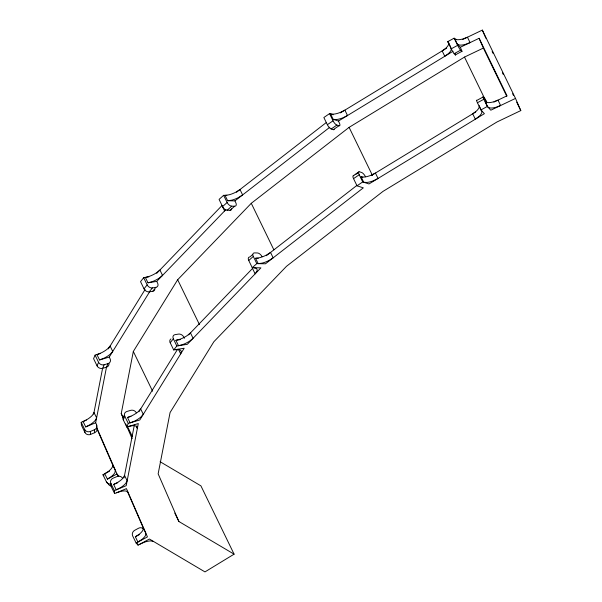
<?xml version="1.0" encoding="UTF-8"?>
<svg xmlns="http://www.w3.org/2000/svg" width="602" height="602" viewBox="0 0 602 602"><rect width="100%" height="100%" fill="white"/><g stroke="black" fill="none" stroke-linecap="round" stroke-linejoin="round"><path stroke-width="0.9" d="M479.275 105.982L479.222 107.051A13.109 4.974 -25.9 0 1 476.355 111.099L472.713 113.808L475.324 119.204L478.974 116.495A13.109 4.974 -25.9 0 0 481.841 112.446L481.893 111.37L479.23 105.914M93.679 414.116L102.573 368.394M86.41 420.143L81.202 422.326L81.436 425.268L84.927 432.454A4.319 3.951 -4.6 0 0 90.624 434.403L94.574 432.748A4.319 3.951 -4.6 0 0 96.771 427.503L96.538 424.56L95.665 422.762L106.449 367.355M123.101 417.908L121.228 413.597L133.32 351.47L177.673 279.742L251.275 203.303L349.107 127.353L464.503 57.077L483.361 48.062L479.109 38.287L460.252 47.302L457.332 44.157L454.713 38.761L456.956 39.664A13.109 4.974 -25.9 0 0 462.908 38.942L467.461 37.211L470.079 42.607L465.527 44.33A13.109 4.974 -25.9 0 1 459.574 45.052L457.332 44.157M124.065 477.845L134.374 424.877M100.459 353.517L95.086 355.112L93.581 358.679L97.072 365.873A4.319 3.665 22.9 0 0 102.671 368.319L106.524 367.175A4.319 3.665 22.9 0 0 108.977 363.6M97.072 365.873L98.577 362.306L95.086 355.112M102.671 368.319L104.176 364.752L108.029 363.608A4.319 3.665 22.9 0 0 110.128 358.867L109.255 357.069L149.642 291.767M106.524 367.175L108.029 363.608M143.284 528.804A4.319 3.973 -42.8 0 0 138.483 528.263L134.705 530.309A4.319 3.973 -42.8 0 0 132.673 535.946L136.12 543.034L147.452 536.909L126.45 488.621L114.606 493.572L114.365 490.63L126.209 485.671L138.302 423.552L126.751 426.984L123.26 419.797L124.764 416.23A4.319 3.665 22.9 0 1 126.871 411.49L130.717 410.338A4.319 3.665 22.9 0 1 136.315 412.791M126.751 426.984L128.256 423.417L124.764 416.23M108.383 348.859L145.052 289.562M138.927 411.768L177.567 349.288M148.86 276.852L143.675 277.688L140.529 281.638L144.021 288.825A4.319 3.13 38.5 0 0 149.251 291.857L152.742 291.293A4.319 3.13 38.5 0 0 154.849 289.359M144.021 288.825L147.166 284.874L143.675 277.688M149.251 291.857L152.396 287.906L155.888 287.35A4.319 3.13 38.5 0 0 157.634 283.188L156.761 281.39L225.863 209.616M152.742 291.293L155.888 287.35M128.256 423.417L139.807 419.978L184.159 348.249L173.692 349.943L170.2 342.749L173.346 338.798A4.319 3.13 38.5 0 1 175.092 334.644L178.583 334.08A4.319 3.13 38.5 0 1 183.813 337.112L184.4 338.309M173.692 349.943L176.837 345.992L187.305 344.306L260.907 267.86L252.238 267.687L248.746 260.493A4.319 2.385 48.4 0 1 249.89 256.956L252.501 254.638M225.682 209.616L224.584 210.956L221.965 205.56L156.708 273.331M188.539 334.908L252.509 268.477L255.128 273.865L256.919 271.246A13.109 4.974 -25.9 0 0 256.211 268.372L253.623 267.709M226.849 195.387L223.643 195.319L219.068 199.382L222.559 206.569A4.319 2.385 48.4 0 0 227.195 210.226L230.092 210.286A4.319 2.385 48.4 0 0 231.71 208.849M222.559 206.569L227.135 202.505L223.643 195.319M227.195 210.226L231.77 206.162L234.66 206.223A4.319 2.385 48.4 0 0 235.803 202.686L234.93 200.887L227.639 200.737L225.02 195.349L228.948 194.822A13.109 4.974 -25.9 0 0 235.939 192.106L239.995 189.532L242.614 194.92L238.558 197.494A13.109 4.974 -25.9 0 1 231.567 200.21L227.639 200.737M230.092 210.286L234.66 206.223M248.746 260.493L253.314 256.429A4.319 2.385 48.4 0 1 254.458 252.9L257.355 252.953A4.319 2.385 48.4 0 1 261.99 256.61M252.238 267.687L256.806 263.623L265.482 263.796L363.315 187.854L357.024 185.822L353.532 178.636A4.319 1.467 55.6 0 1 353.886 175.716M236.503 192.241L326.45 122.417M234.93 200.887L329.806 127.24M266.355 255.7L357.001 185.333M333.184 114.801L329.542 113.62L323.861 117.518L327.353 124.712A4.319 1.467 55.6 0 0 331.19 128.978L333.29 129.656A4.319 1.467 55.6 0 0 334.185 129.37M327.353 124.712L333.034 120.814L329.542 113.62M331.19 128.978L336.872 125.081L338.971 125.758A4.319 1.467 55.6 0 0 339.317 122.846L338.444 121.047L333.162 119.339L330.543 113.944L333.734 114.139A13.109 4.974 -25.9 0 0 340.439 112.356L344.893 110.136L347.512 115.524L343.057 117.751A13.109 4.974 -25.9 0 1 336.352 119.535L333.162 119.339M333.29 129.656L338.971 125.758M353.321 175.686L359.003 171.788M356.015 174.256L358.145 172.797M353.532 178.636L359.221 174.738A4.319 1.467 55.6 0 1 359.567 171.818L361.667 172.496A4.319 1.467 55.6 0 1 365.504 176.77M357.024 185.822L362.713 181.924L368.996 183.956L484.392 113.68L480.923 109.94L477.431 102.746A4.319 0.459 61.6 0 1 476.837 100.399L483.248 96.93L484.407 98.179A4.319 0.459 61.6 0 1 486.717 101.851M340.363 112.89L446.692 48.137M338.444 121.047L453.088 51.23M371.667 175.348L475.731 111.972M160.094 461.711L200.925 485.867L234.088 554.171L204.973 571.9L149.416 539.023L138.084 545.156L136.12 543.034M107.382 479.147L111.347 476.536A13.109 4.974 -25.9 0 0 115.027 472.359L115.253 470.2L112.634 464.812L112.408 466.964A13.109 4.974 -25.9 0 1 108.729 471.148L104.763 473.759L107.382 479.147L116.908 473.992L118.872 476.114M135.36 536.766L139.325 534.155A13.109 4.982 -25.9 0 0 143.005 529.971L143.231 527.811L145.804 533.116L145.579 535.268A13.109 4.974 -25.9 0 1 141.899 539.452L137.926 542.063L135.36 536.766L139.325 534.621M460.252 47.302L461.124 49.101A4.319 0.459 61.6 0 1 461.711 51.448L455.308 54.917L454.149 53.668A4.319 0.459 61.6 0 1 451.244 48.822L447.753 41.636L454.164 38.167L455.887 40.025M451.244 48.822L457.655 45.353A4.319 0.459 61.6 0 0 460.56 50.199L461.711 51.448M454.149 53.668L460.56 50.199M477.431 102.746L483.835 99.277A4.319 0.459 61.6 0 1 483.248 96.93M480.923 109.94L487.327 106.471L490.803 110.211L515.5 98.404L482.337 30.1L462.547 39.559M110.158 485.761A4.319 3.973 -42.8 0 1 108.405 484.038L106.449 481.924L102.957 474.737L109.526 471.178M139.89 544.178L144.435 542.184A13.109 4.974 -25.9 0 1 150.816 540.92L153.555 541.476M493.911 102.084L507.034 95.808L479.109 38.287M515.5 98.404L520.798 110.587L496.921 122.003L383.038 191.361L286.492 266.31L213.853 341.748L170.08 412.536L158.145 473.842L178.877 521.498L234.088 554.171M85.71 426.923L90.119 424.636A13.109 4.974 -25.9 0 0 95.214 420.414L96.613 417.886L93.995 412.49L92.595 415.019A13.109 4.974 -25.9 0 1 87.501 419.24L83.091 421.535L85.71 426.923L95.665 422.762M113.635 484.444L118.052 482.157A13.109 4.974 -25.9 0 0 123.147 477.935L124.546 475.399L127.165 480.795L125.765 483.323A13.109 4.974 -25.9 0 1 120.671 487.545L116.254 489.84L113.635 484.444L117.789 482.714M81.202 422.326L84.694 429.512A4.319 3.951 -4.6 0 0 90.383 431.453L94.333 429.805A4.319 3.951 -4.6 0 0 96.538 424.56M116.495 492.782L120.979 491.352A13.109 4.974 -25.9 0 1 126.397 491.179L128.098 492.413M99.548 359.958L104.108 358.145A13.109 4.974 -25.9 0 0 110.271 354.164L112.74 351.433L110.121 346.045L107.653 348.776A13.109 4.974 -25.9 0 1 101.49 352.757L96.93 354.563L99.548 359.958L109.255 357.069M127.481 417.479L132.034 415.666A13.109 4.974 -25.9 0 0 138.197 411.685L140.672 408.954L143.291 414.349L140.815 417.081A13.109 4.974 -25.9 0 1 134.652 421.061L130.1 422.867L127.481 417.479L131.01 416.426M128.595 426.434L132.711 425.667A13.109 4.974 -25.9 0 1 136.804 426.6L137.354 428.428L136.233 426.118M147.957 282.812L152.351 281.601A13.109 4.974 -25.9 0 0 159.161 278.132L162.54 275.385L159.921 269.997L156.543 272.744A13.109 4.974 -25.9 0 1 149.732 276.205L145.338 277.417L147.957 282.812L156.761 281.39M175.889 340.326L180.276 339.122A13.109 4.974 -25.9 0 0 187.087 335.653L190.473 332.906L193.091 338.301L189.705 341.048A13.109 4.974 -25.9 0 1 182.895 344.51L178.508 345.721L175.889 340.326L180.291 339.618M175.363 349.672L178.839 349.611A13.109 4.974 -25.9 0 1 181.322 351.583L180.675 353.886L178.433 349.265M255.572 258.258L259.492 257.731A13.109 4.974 -25.9 0 0 266.49 255.015L270.546 252.441L273.165 257.837L269.109 260.41A13.109 4.974 -25.9 0 1 262.111 263.127L258.19 263.653L255.572 258.258L258.303 258.318M361.095 176.86L364.285 177.048A13.109 4.974 -25.9 0 0 370.982 175.272L375.437 173.045L378.056 178.44L373.601 180.66A13.109 4.974 -25.9 0 1 366.904 182.444L363.713 182.248L361.095 176.86L362.855 177.424M485.265 101.678L487.507 102.573A13.109 4.974 -25.9 0 0 493.459 101.851L498.004 100.12L500.623 105.516L496.078 107.246A13.109 4.974 -25.9 0 1 490.126 107.969L487.883 107.066L485.265 101.678L486.431 102.934M447.753 41.636L448.731 43.066L448.678 44.142A13.109 4.974 -25.9 0 1 445.804 48.19L442.161 50.899L444.78 56.287L448.422 53.586A13.109 4.974 -25.9 0 0 451.297 49.537L450.928 47.626M102.957 474.737L103.935 475.791M96.937 428.759L97.554 429.497M492.135 51.561L492.955 53.247M502.377 72.639L503.189 74.324M512.611 93.724L513.431 95.409M516.704 102.152L520.798 110.587M483.361 48.062L506.771 96.275M464.503 57.077L485.867 101.068M454.164 38.167L457.655 45.353M483.835 99.277L487.327 106.471M448.309 42.23L450.552 46.851M349.107 127.353L372.525 175.566M359.221 174.738L362.713 181.924M251.275 203.303L273.865 249.822M253.314 256.429L256.806 263.623M177.673 279.742L199.443 324.576M173.346 338.798L176.837 345.992M133.32 351.47L152.622 391.225M174.783 513.07L178.877 521.498M121.228 413.597L123.282 417.826M127.391 426.284L132.32 436.435M117.781 475.791L96.561 427.224M122.718 478.485A4.319 3.951 -4.6 0 0 117.029 476.543L113.078 478.191A4.319 3.951 -4.6 0 0 110.873 483.436L114.365 490.63M110.843 483.948A4.319 3.951 -4.6 0 0 111.114 486.378L114.606 493.572M137.316 543.576L138.084 545.156M482.337 30.1L485.867 38.219M125.728 423.943L132.101 438.602M127.331 491.277L144.224 530.091M97.148 429.196L113.627 467.084M110.873 483.436L111.114 486.378M94.333 429.805L94.574 432.748M90.383 431.453L90.624 434.403M84.694 429.512L84.927 432.454M336.872 125.081A4.319 1.467 55.6 0 1 333.034 120.814M231.77 206.162A4.319 2.385 48.4 0 1 227.135 202.505M152.396 287.906A4.319 3.13 38.5 0 1 147.166 284.874M170.2 342.749A4.319 3.13 38.5 0 1 170.953 338.941M104.176 364.752A4.319 3.665 22.9 0 1 98.577 362.306M123.26 419.797A4.319 3.665 22.9 0 1 124.26 415.583M110.715 483.933A4.319 3.973 -42.8 0 1 106.449 481.924M455.202 53.616A4.319 0.459 61.6 0 1 455.308 54.917"/></g></svg>
